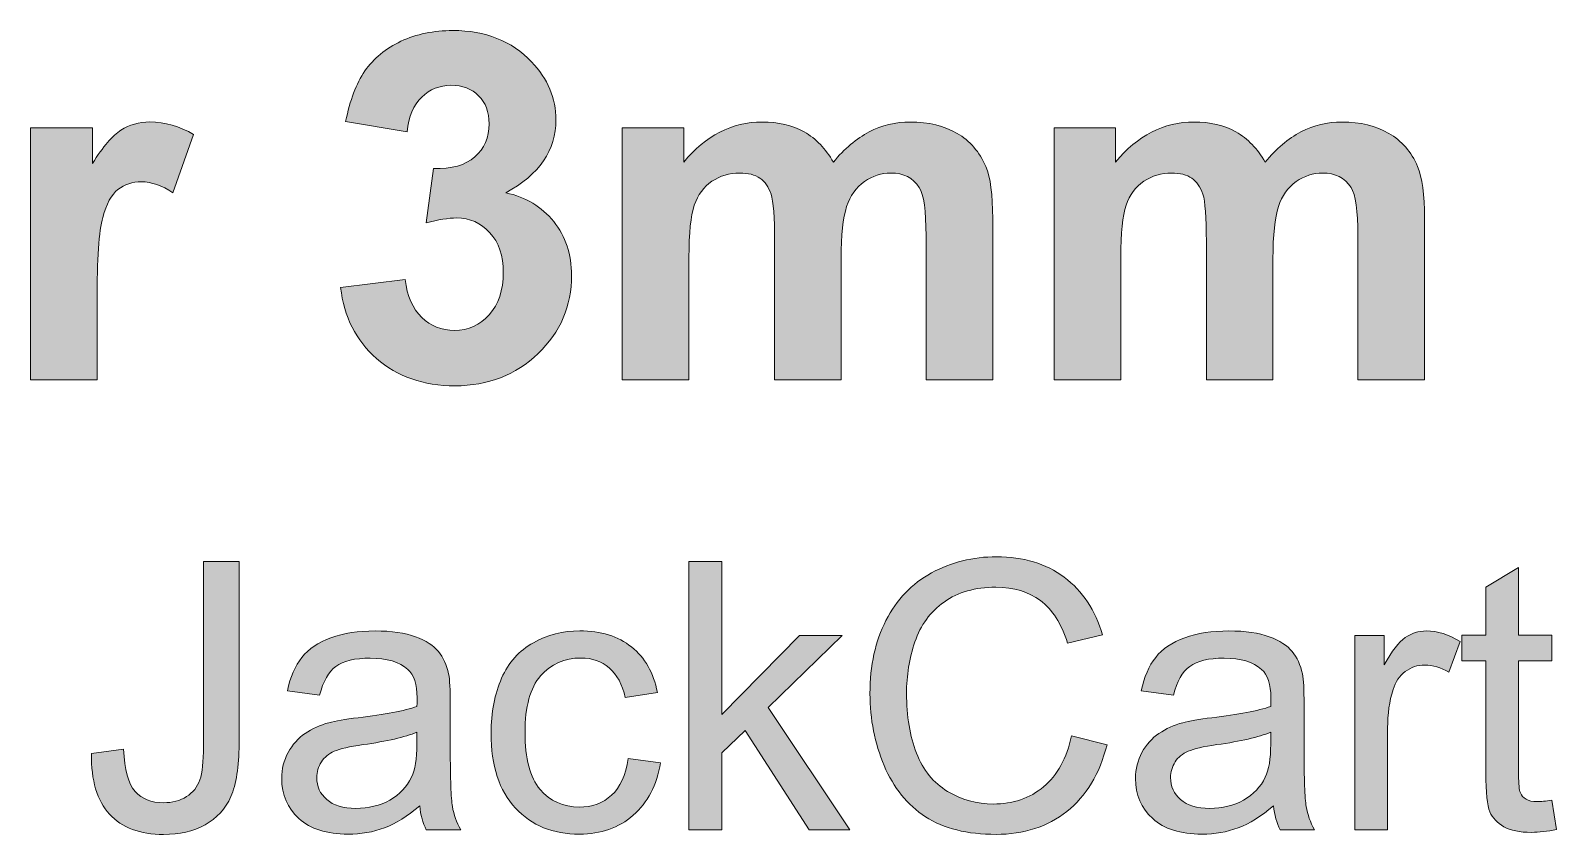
# Model space of a CAD drawing. Header units: inches. Extents: x 1117 to 1992, y -2324 to -585.
# Drawn here: x 1360.59 to 1389.09, y -1057.22 to -1042.21 of the extents above; entities that cross this region are included whole.
import ezdxf

# ---------------------------------------------------------------- set-up
doc = ezdxf.new("R2010")
doc.units = ezdxf.units.IN
doc.header["$MEASUREMENT"] = 0
doc.layers.add('Layer 1', color=7, linetype='Continuous')

# ---------------------------------------------------------------- blocks, each defined once
blk = doc.blocks.new('block 190')
at = {"layer": 'Layer 1', "true_color": 0x010101}
h = blk.add_hatch(color=18, dxfattribs=at)
h.dxf.hatch_style = 2
edge = h.paths.add_edge_path()
edge.add_spline(control_points=[(1366.379, -1047.009), (1366.379, -1047.009), (1367.583, -1046.862), (1367.583, -1046.862), (1367.622, -1047.17), (1367.725, -1047.404), (1367.893, -1047.567), (1368.062, -1047.729), (1368.265, -1047.81), (1368.505, -1047.81), (1368.762, -1047.81), (1368.978, -1047.713), (1369.154, -1047.518), (1369.329, -1047.323), (1369.417, -1047.06), (1369.417, -1046.73), (1369.417, -1046.416), (1369.333, -1046.168), (1369.165, -1045.986), (1368.996, -1045.802), (1368.79, -1045.712), (1368.549, -1045.712), (1368.39, -1045.712), (1368.199, -1045.743), (1367.977, -1045.805), (1367.977, -1045.805), (1368.115, -1044.79), (1368.115, -1044.79), (1368.452, -1044.799), (1368.709, -1044.726), (1368.886, -1044.571), (1369.063, -1044.417), (1369.152, -1044.211), (1369.152, -1043.953), (1369.152, -1043.735), (1369.086, -1043.561), (1368.957, -1043.431), (1368.827, -1043.301), (1368.654, -1043.236), (1368.438, -1043.236), (1368.226, -1043.236), (1368.044, -1043.31), (1367.893, -1043.457), (1367.743, -1043.606), (1367.651, -1043.82), (1367.619, -1044.104), (1367.619, -1044.104), (1366.472, -1043.909), (1366.472, -1043.909), (1366.552, -1043.517), (1366.672, -1043.203), (1366.832, -1042.968), (1366.994, -1042.733), (1367.218, -1042.549), (1367.506, -1042.414), (1367.793, -1042.28), (1368.116, -1042.213), (1368.474, -1042.213), (1369.084, -1042.213), (1369.575, -1042.408), (1369.944, -1042.797), (1370.247, -1043.116), (1370.4, -1043.477), (1370.4, -1043.878), (1370.4, -1044.448), (1370.089, -1044.903), (1369.466, -1045.242), (1369.838, -1045.322), (1370.135, -1045.5), (1370.358, -1045.778), (1370.581, -1046.055), (1370.693, -1046.391), (1370.693, -1046.784), (1370.693, -1047.354), (1370.484, -1047.84), (1370.068, -1048.242), (1369.651, -1048.643), (1369.134, -1048.844), (1368.513, -1048.844), (1367.925, -1048.844), (1367.438, -1048.675), (1367.051, -1048.336), (1366.665, -1047.998), (1366.441, -1047.555), (1366.379, -1047.009)], knot_values=[0, 0, 0, 0, 1, 1, 1, 2, 2, 2, 3, 3, 3, 4, 4, 4, 5, 5, 5, 6, 6, 6, 7, 7, 7, 8, 8, 8, 9, 9, 9, 10, 10, 10, 11, 11, 11, 12, 12, 12, 13, 13, 13, 14, 14, 14, 15, 15, 15, 16, 16, 16, 17, 17, 17, 18, 18, 18, 19, 19, 19, 20, 20, 20, 21, 21, 21, 22, 22, 22, 23, 23, 23, 24, 24, 24, 25, 25, 25, 26, 26, 26, 27, 27, 27, 28, 28, 28, 28], degree=3, periodic=1)
h = blk.add_hatch(color=18, dxfattribs=at)
h.dxf.hatch_style = 2
edge = h.paths.add_edge_path()
edge.add_spline(control_points=[(1361.831, -1048.731), (1361.831, -1048.731), (1360.586, -1048.731), (1360.586, -1048.731), (1360.586, -1048.731), (1360.586, -1044.027), (1360.586, -1044.027), (1360.586, -1044.027), (1361.742, -1044.027), (1361.742, -1044.027), (1361.742, -1044.027), (1361.742, -1044.696), (1361.742, -1044.696), (1361.94, -1044.38), (1362.117, -1044.172), (1362.276, -1044.071), (1362.434, -1043.971), (1362.613, -1043.92), (1362.814, -1043.92), (1363.097, -1043.92), (1363.37, -1043.999), (1363.633, -1044.155), (1363.633, -1044.155), (1363.247, -1045.241), (1363.247, -1045.241), (1363.038, -1045.105), (1362.843, -1045.037), (1362.662, -1045.037), (1362.489, -1045.037), (1362.341, -1045.085), (1362.22, -1045.18), (1362.099, -1045.276), (1362.004, -1045.45), (1361.934, -1045.701), (1361.865, -1045.952), (1361.83, -1046.477), (1361.83, -1047.278), (1361.83, -1047.278), (1361.831, -1048.731), (1361.831, -1048.731), (1361.831, -1048.731), (1361.831, -1048.731), (1361.831, -1048.731)], knot_values=[0, 0, 0, 0, 1, 1, 1, 2, 2, 2, 3, 3, 3, 4, 4, 4, 5, 5, 5, 6, 6, 6, 7, 7, 7, 8, 8, 8, 9, 9, 9, 10, 10, 10, 11, 11, 11, 12, 12, 12, 13, 13, 13, 14, 14, 14, 14], degree=3, periodic=1)
h = blk.add_hatch(color=18, dxfattribs=at)
h.dxf.hatch_style = 2
edge = h.paths.add_edge_path()
edge.add_spline(control_points=[(1371.64, -1044.028), (1371.64, -1044.028), (1372.788, -1044.028), (1372.788, -1044.028), (1372.788, -1044.028), (1372.788, -1044.67), (1372.788, -1044.67), (1373.198, -1044.171), (1373.687, -1043.921), (1374.254, -1043.921), (1374.555, -1043.921), (1374.816, -1043.983), (1375.038, -1044.107), (1375.259, -1044.231), (1375.441, -1044.419), (1375.582, -1044.67), (1375.789, -1044.419), (1376.012, -1044.232), (1376.251, -1044.107), (1376.49, -1043.983), (1376.745, -1043.921), (1377.017, -1043.921), (1377.363, -1043.921), (1377.655, -1043.992), (1377.894, -1044.132), (1378.134, -1044.272), (1378.312, -1044.478), (1378.43, -1044.75), (1378.516, -1044.951), (1378.559, -1045.275), (1378.559, -1045.724), (1378.559, -1045.724), (1378.559, -1048.732), (1378.559, -1048.732), (1378.559, -1048.732), (1377.314, -1048.732), (1377.314, -1048.732), (1377.314, -1048.732), (1377.314, -1046.043), (1377.314, -1046.043), (1377.314, -1045.577), (1377.271, -1045.275), (1377.186, -1045.14), (1377.071, -1044.963), (1376.893, -1044.874), (1376.654, -1044.874), (1376.48, -1044.874), (1376.316, -1044.926), (1376.162, -1045.033), (1376.008, -1045.14), (1375.898, -1045.295), (1375.83, -1045.5), (1375.763, -1045.706), (1375.729, -1046.03), (1375.729, -1046.473), (1375.729, -1046.473), (1375.729, -1048.731), (1375.729, -1048.731), (1375.729, -1048.731), (1374.484, -1048.731), (1374.484, -1048.731), (1374.484, -1048.731), (1374.484, -1046.153), (1374.484, -1046.153), (1374.484, -1045.696), (1374.462, -1045.4), (1374.418, -1045.267), (1374.373, -1045.134), (1374.305, -1045.036), (1374.212, -1044.97), (1374.118, -1044.905), (1373.992, -1044.873), (1373.833, -1044.873), (1373.641, -1044.873), (1373.468, -1044.924), (1373.315, -1045.027), (1373.161, -1045.13), (1373.051, -1045.281), (1372.985, -1045.475), (1372.918, -1045.67), (1372.885, -1045.994), (1372.885, -1046.445), (1372.885, -1046.445), (1372.885, -1048.731), (1372.885, -1048.731), (1372.885, -1048.731), (1371.64, -1048.731), (1371.64, -1048.731), (1371.64, -1048.731), (1371.64, -1044.028), (1371.64, -1044.028), (1371.64, -1044.028), (1371.64, -1044.028), (1371.64, -1044.028)], knot_values=[0, 0, 0, 0, 1, 1, 1, 2, 2, 2, 3, 3, 3, 4, 4, 4, 5, 5, 5, 6, 6, 6, 7, 7, 7, 8, 8, 8, 9, 9, 9, 10, 10, 10, 11, 11, 11, 12, 12, 12, 13, 13, 13, 14, 14, 14, 15, 15, 15, 16, 16, 16, 17, 17, 17, 18, 18, 18, 19, 19, 19, 20, 20, 20, 21, 21, 21, 22, 22, 22, 23, 23, 23, 24, 24, 24, 25, 25, 25, 26, 26, 26, 27, 27, 27, 28, 28, 28, 29, 29, 29, 30, 30, 30, 31, 31, 31, 31], degree=3, periodic=1)
h = blk.add_hatch(color=18, dxfattribs=at)
h.dxf.hatch_style = 2
edge = h.paths.add_edge_path()
edge.add_spline(control_points=[(1379.706, -1044.028), (1379.706, -1044.028), (1380.853, -1044.028), (1380.853, -1044.028), (1380.853, -1044.028), (1380.853, -1044.67), (1380.853, -1044.67), (1381.263, -1044.171), (1381.752, -1043.921), (1382.319, -1043.921), (1382.62, -1043.921), (1382.882, -1043.983), (1383.103, -1044.107), (1383.325, -1044.232), (1383.506, -1044.419), (1383.648, -1044.67), (1383.855, -1044.419), (1384.077, -1044.232), (1384.317, -1044.107), (1384.556, -1043.983), (1384.811, -1043.921), (1385.083, -1043.921), (1385.428, -1043.921), (1385.721, -1043.992), (1385.96, -1044.132), (1386.199, -1044.272), (1386.378, -1044.478), (1386.496, -1044.75), (1386.581, -1044.951), (1386.624, -1045.275), (1386.624, -1045.724), (1386.624, -1045.724), (1386.624, -1048.732), (1386.624, -1048.732), (1386.624, -1048.732), (1385.38, -1048.732), (1385.38, -1048.732), (1385.38, -1048.732), (1385.38, -1046.043), (1385.38, -1046.043), (1385.38, -1045.577), (1385.337, -1045.275), (1385.252, -1045.14), (1385.136, -1044.963), (1384.959, -1044.874), (1384.72, -1044.874), (1384.546, -1044.874), (1384.382, -1044.926), (1384.228, -1045.033), (1384.074, -1045.14), (1383.963, -1045.295), (1383.896, -1045.5), (1383.828, -1045.706), (1383.794, -1046.03), (1383.794, -1046.473), (1383.794, -1046.473), (1383.794, -1048.731), (1383.794, -1048.731), (1383.794, -1048.731), (1382.55, -1048.731), (1382.55, -1048.731), (1382.55, -1048.731), (1382.55, -1046.153), (1382.55, -1046.153), (1382.55, -1045.696), (1382.528, -1045.4), (1382.484, -1045.267), (1382.44, -1045.134), (1382.371, -1045.036), (1382.278, -1044.97), (1382.184, -1044.905), (1382.059, -1044.873), (1381.899, -1044.873), (1381.707, -1044.873), (1381.535, -1044.924), (1381.381, -1045.027), (1381.227, -1045.131), (1381.117, -1045.281), (1381.051, -1045.475), (1380.984, -1045.67), (1380.951, -1045.994), (1380.951, -1046.445), (1380.951, -1046.445), (1380.951, -1048.731), (1380.951, -1048.731), (1380.951, -1048.731), (1379.707, -1048.731), (1379.707, -1048.731), (1379.707, -1048.731), (1379.706, -1044.028), (1379.706, -1044.028), (1379.706, -1044.028), (1379.706, -1044.028), (1379.706, -1044.028)], knot_values=[0, 0, 0, 0, 1, 1, 1, 2, 2, 2, 3, 3, 3, 4, 4, 4, 5, 5, 5, 6, 6, 6, 7, 7, 7, 8, 8, 8, 9, 9, 9, 10, 10, 10, 11, 11, 11, 12, 12, 12, 13, 13, 13, 14, 14, 14, 15, 15, 15, 16, 16, 16, 17, 17, 17, 18, 18, 18, 19, 19, 19, 20, 20, 20, 21, 21, 21, 22, 22, 22, 23, 23, 23, 24, 24, 24, 25, 25, 25, 26, 26, 26, 27, 27, 27, 28, 28, 28, 29, 29, 29, 30, 30, 30, 31, 31, 31, 31], degree=3, periodic=1)
h = blk.add_hatch(color=18, dxfattribs=at)
h.dxf.hatch_style = 2
edge = h.paths.add_edge_path()
edge.add_spline(control_points=[(1380.032, -1055.375), (1380.032, -1055.375), (1380.695, -1055.543), (1380.695, -1055.543), (1380.556, -1056.087), (1380.306, -1056.503), (1379.945, -1056.788), (1379.584, -1057.074), (1379.142, -1057.217), (1378.621, -1057.217), (1378.081, -1057.217), (1377.642, -1057.107), (1377.303, -1056.887), (1376.965, -1056.668), (1376.708, -1056.349), (1376.531, -1055.932), (1376.355, -1055.515), (1376.266, -1055.067), (1376.266, -1054.589), (1376.266, -1054.067), (1376.366, -1053.611), (1376.565, -1053.223), (1376.766, -1052.835), (1377.048, -1052.539), (1377.416, -1052.337), (1377.784, -1052.136), (1378.189, -1052.035), (1378.632, -1052.035), (1379.133, -1052.035), (1379.554, -1052.162), (1379.896, -1052.418), (1380.238, -1052.674), (1380.476, -1053.032), (1380.61, -1053.495), (1380.61, -1053.495), (1379.957, -1053.649), (1379.957, -1053.649), (1379.841, -1053.285), (1379.672, -1053.019), (1379.45, -1052.853), (1379.23, -1052.686), (1378.951, -1052.603), (1378.617, -1052.603), (1378.232, -1052.603), (1377.91, -1052.695), (1377.652, -1052.88), (1377.393, -1053.064), (1377.211, -1053.313), (1377.106, -1053.623), (1377.002, -1053.934), (1376.949, -1054.255), (1376.949, -1054.585), (1376.949, -1055.011), (1377.011, -1055.384), (1377.136, -1055.701), (1377.26, -1056.019), (1377.452, -1056.256), (1377.715, -1056.414), (1377.977, -1056.571), (1378.26, -1056.65), (1378.566, -1056.65), (1378.938, -1056.65), (1379.252, -1056.543), (1379.51, -1056.329), (1379.767, -1056.114), (1379.941, -1055.796), (1380.032, -1055.375)], knot_values=[0, 0, 0, 0, 1, 1, 1, 2, 2, 2, 3, 3, 3, 4, 4, 4, 5, 5, 5, 6, 6, 6, 7, 7, 7, 8, 8, 8, 9, 9, 9, 10, 10, 10, 11, 11, 11, 12, 12, 12, 13, 13, 13, 14, 14, 14, 15, 15, 15, 16, 16, 16, 17, 17, 17, 18, 18, 18, 19, 19, 19, 20, 20, 20, 21, 21, 21, 22, 22, 22, 22], degree=3, periodic=1)
h = blk.add_hatch(color=18, dxfattribs=at)
h.dxf.hatch_style = 2
edge = h.paths.add_edge_path()
edge.add_spline(control_points=[(1361.726, -1055.71), (1361.726, -1055.71), (1362.324, -1055.628), (1362.324, -1055.628), (1362.34, -1056.01), (1362.412, -1056.273), (1362.539, -1056.414), (1362.667, -1056.556), (1362.843, -1056.626), (1363.069, -1056.626), (1363.235, -1056.626), (1363.379, -1056.589), (1363.5, -1056.512), (1363.62, -1056.435), (1363.703, -1056.332), (1363.749, -1056.201), (1363.794, -1056.07), (1363.817, -1055.86), (1363.817, -1055.574), (1363.817, -1055.574), (1363.817, -1052.122), (1363.817, -1052.122), (1363.817, -1052.122), (1364.481, -1052.122), (1364.481, -1052.122), (1364.481, -1052.122), (1364.481, -1055.537), (1364.481, -1055.537), (1364.481, -1055.956), (1364.43, -1056.281), (1364.328, -1056.511), (1364.227, -1056.741), (1364.066, -1056.916), (1363.846, -1057.037), (1363.626, -1057.158), (1363.369, -1057.218), (1363.072, -1057.218), (1362.632, -1057.218), (1362.296, -1057.092), (1362.062, -1056.84), (1361.829, -1056.586), (1361.716, -1056.209), (1361.726, -1055.71)], knot_values=[0, 0, 0, 0, 1, 1, 1, 2, 2, 2, 3, 3, 3, 4, 4, 4, 5, 5, 5, 6, 6, 6, 7, 7, 7, 8, 8, 8, 9, 9, 9, 10, 10, 10, 11, 11, 11, 12, 12, 12, 13, 13, 13, 14, 14, 14, 14], degree=3, periodic=1)
h = blk.add_hatch(color=18, dxfattribs=at)
h.dxf.hatch_style = 2
h.paths.add_polyline_path([(1372.883, -1057.132), (1372.883, -1052.121), (1373.497, -1052.121), (1373.497, -1054.978), (1374.953, -1053.502), (1375.75, -1053.502), (1374.362, -1054.848), (1375.889, -1057.132), (1375.131, -1057.132), (1373.932, -1055.276), (1373.498, -1055.693), (1373.498, -1057.132)])
h = blk.add_hatch(color=18, dxfattribs=at)
h.dxf.hatch_style = 2
edge = h.paths.add_edge_path()
edge.add_spline(control_points=[(1389.001, -1056.581), (1389.001, -1056.581), (1389.09, -1057.124), (1389.09, -1057.124), (1388.917, -1057.161), (1388.762, -1057.179), (1388.625, -1057.179), (1388.402, -1057.179), (1388.229, -1057.144), (1388.105, -1057.073), (1387.982, -1057.003), (1387.896, -1056.909), (1387.846, -1056.795), (1387.796, -1056.68), (1387.771, -1056.437), (1387.771, -1056.068), (1387.771, -1056.068), (1387.771, -1053.979), (1387.771, -1053.979), (1387.771, -1053.979), (1387.32, -1053.979), (1387.32, -1053.979), (1387.32, -1053.979), (1387.32, -1053.501), (1387.32, -1053.501), (1387.32, -1053.501), (1387.771, -1053.501), (1387.771, -1053.501), (1387.771, -1053.501), (1387.771, -1052.602), (1387.771, -1052.602), (1387.771, -1052.602), (1388.382, -1052.233), (1388.382, -1052.233), (1388.382, -1052.233), (1388.382, -1053.501), (1388.382, -1053.501), (1388.382, -1053.501), (1389.001, -1053.501), (1389.001, -1053.501), (1389.001, -1053.501), (1389.001, -1053.979), (1389.001, -1053.979), (1389.001, -1053.979), (1388.382, -1053.979), (1388.382, -1053.979), (1388.382, -1053.979), (1388.382, -1056.102), (1388.382, -1056.102), (1388.382, -1056.278), (1388.393, -1056.39), (1388.415, -1056.441), (1388.437, -1056.491), (1388.472, -1056.531), (1388.521, -1056.56), (1388.57, -1056.59), (1388.64, -1056.605), (1388.731, -1056.605), (1388.8, -1056.605), (1388.89, -1056.597), (1389.001, -1056.581)], knot_values=[0, 0, 0, 0, 1, 1, 1, 2, 2, 2, 3, 3, 3, 4, 4, 4, 5, 5, 5, 6, 6, 6, 7, 7, 7, 8, 8, 8, 9, 9, 9, 10, 10, 10, 11, 11, 11, 12, 12, 12, 13, 13, 13, 14, 14, 14, 15, 15, 15, 16, 16, 16, 17, 17, 17, 18, 18, 18, 19, 19, 19, 20, 20, 20, 20], degree=3, periodic=1)
h = blk.add_hatch(color=18, dxfattribs=at)
h.dxf.hatch_style = 2
edge = h.paths.add_edge_path()
edge.add_spline(control_points=[(1367.855, -1056.684), (1367.627, -1056.878), (1367.407, -1057.015), (1367.197, -1057.094), (1366.986, -1057.174), (1366.76, -1057.213), (1366.518, -1057.213), (1366.119, -1057.213), (1365.813, -1057.116), (1365.599, -1056.921), (1365.385, -1056.727), (1365.278, -1056.477), (1365.278, -1056.174), (1365.278, -1055.997), (1365.318, -1055.835), (1365.399, -1055.688), (1365.48, -1055.54), (1365.586, -1055.422), (1365.717, -1055.333), (1365.848, -1055.244), (1365.995, -1055.178), (1366.16, -1055.132), (1366.28, -1055.1), (1366.462, -1055.069), (1366.706, -1055.039), (1367.203, -1054.981), (1367.569, -1054.91), (1367.804, -1054.828), (1367.806, -1054.744), (1367.807, -1054.689), (1367.807, -1054.667), (1367.807, -1054.416), (1367.749, -1054.24), (1367.633, -1054.137), (1367.476, -1053.998), (1367.242, -1053.928), (1366.933, -1053.928), (1366.643, -1053.928), (1366.429, -1053.979), (1366.292, -1054.081), (1366.154, -1054.182), (1366.052, -1054.362), (1365.986, -1054.619), (1365.986, -1054.619), (1365.384, -1054.537), (1365.384, -1054.537), (1365.439, -1054.28), (1365.529, -1054.072), (1365.655, -1053.913), (1365.78, -1053.754), (1365.961, -1053.633), (1366.198, -1053.547), (1366.435, -1053.462), (1366.71, -1053.419), (1367.022, -1053.419), (1367.332, -1053.419), (1367.584, -1053.456), (1367.778, -1053.529), (1367.972, -1053.603), (1368.114, -1053.694), (1368.205, -1053.804), (1368.296, -1053.915), (1368.36, -1054.054), (1368.396, -1054.223), (1368.417, -1054.328), (1368.427, -1054.517), (1368.427, -1054.789), (1368.427, -1054.789), (1368.427, -1055.61), (1368.427, -1055.61), (1368.427, -1056.182), (1368.44, -1056.544), (1368.466, -1056.695), (1368.492, -1056.847), (1368.545, -1056.992), (1368.622, -1057.13), (1368.622, -1057.13), (1367.979, -1057.13), (1367.979, -1057.13), (1367.914, -1057.004), (1367.872, -1056.855), (1367.855, -1056.684)], knot_values=[0, 0, 0, 0, 1, 1, 1, 2, 2, 2, 3, 3, 3, 4, 4, 4, 5, 5, 5, 6, 6, 6, 7, 7, 7, 8, 8, 8, 9, 9, 9, 10, 10, 10, 11, 11, 11, 12, 12, 12, 13, 13, 13, 14, 14, 14, 15, 15, 15, 16, 16, 16, 17, 17, 17, 18, 18, 18, 19, 19, 19, 20, 20, 20, 21, 21, 21, 22, 22, 22, 23, 23, 23, 24, 24, 24, 25, 25, 25, 26, 26, 26, 27, 27, 27, 27], degree=3, periodic=1)
edge = h.paths.add_edge_path()
edge.add_spline(control_points=[(1367.803, -1055.31), (1367.579, -1055.402), (1367.244, -1055.479), (1366.798, -1055.542), (1366.544, -1055.579), (1366.365, -1055.62), (1366.261, -1055.665), (1366.157, -1055.711), (1366.076, -1055.777), (1366.019, -1055.865), (1365.961, -1055.953), (1365.933, -1056.05), (1365.933, -1056.158), (1365.933, -1056.322), (1365.995, -1056.459), (1366.119, -1056.567), (1366.244, -1056.678), (1366.424, -1056.732), (1366.665, -1056.732), (1366.902, -1056.732), (1367.112, -1056.68), (1367.297, -1056.576), (1367.481, -1056.473), (1367.616, -1056.331), (1367.703, -1056.151), (1367.77, -1056.012), (1367.802, -1055.806), (1367.802, -1055.536), (1367.802, -1055.536), (1367.803, -1055.31), (1367.803, -1055.31), (1367.803, -1055.31), (1367.803, -1055.31), (1367.803, -1055.31)], knot_values=[0, 0, 0, 0, 1, 1, 1, 2, 2, 2, 3, 3, 3, 4, 4, 4, 5, 5, 5, 6, 6, 6, 7, 7, 7, 8, 8, 8, 9, 9, 9, 10, 10, 10, 11, 11, 11, 11], degree=3, periodic=1)
h = blk.add_hatch(color=18, dxfattribs=at)
h.dxf.hatch_style = 2
edge = h.paths.add_edge_path()
edge.add_spline(control_points=[(1371.747, -1055.802), (1371.747, -1055.802), (1372.353, -1055.881), (1372.353, -1055.881), (1372.286, -1056.298), (1372.117, -1056.624), (1371.845, -1056.86), (1371.573, -1057.095), (1371.239, -1057.213), (1370.842, -1057.213), (1370.345, -1057.213), (1369.946, -1057.051), (1369.644, -1056.727), (1369.342, -1056.401), (1369.19, -1055.937), (1369.19, -1055.33), (1369.19, -1054.938), (1369.256, -1054.595), (1369.386, -1054.301), (1369.516, -1054.007), (1369.713, -1053.786), (1369.979, -1053.64), (1370.244, -1053.493), (1370.533, -1053.419), (1370.845, -1053.419), (1371.24, -1053.419), (1371.562, -1053.519), (1371.813, -1053.719), (1372.063, -1053.918), (1372.224, -1054.201), (1372.295, -1054.568), (1372.295, -1054.568), (1371.696, -1054.661), (1371.696, -1054.661), (1371.64, -1054.417), (1371.539, -1054.233), (1371.394, -1054.11), (1371.25, -1053.987), (1371.075, -1053.925), (1370.87, -1053.925), (1370.56, -1053.925), (1370.308, -1054.037), (1370.114, -1054.258), (1369.92, -1054.481), (1369.823, -1054.833), (1369.823, -1055.313), (1369.823, -1055.8), (1369.918, -1056.155), (1370.104, -1056.376), (1370.291, -1056.597), (1370.535, -1056.707), (1370.836, -1056.707), (1371.077, -1056.707), (1371.279, -1056.634), (1371.44, -1056.485), (1371.601, -1056.338), (1371.704, -1056.11), (1371.747, -1055.802)], knot_values=[0, 0, 0, 0, 1, 1, 1, 2, 2, 2, 3, 3, 3, 4, 4, 4, 5, 5, 5, 6, 6, 6, 7, 7, 7, 8, 8, 8, 9, 9, 9, 10, 10, 10, 11, 11, 11, 12, 12, 12, 13, 13, 13, 14, 14, 14, 15, 15, 15, 16, 16, 16, 17, 17, 17, 18, 18, 18, 19, 19, 19, 19], degree=3, periodic=1)
h = blk.add_hatch(color=18, dxfattribs=at)
h.dxf.hatch_style = 2
edge = h.paths.add_edge_path()
edge.add_spline(control_points=[(1383.802, -1056.684), (1383.574, -1056.878), (1383.355, -1057.015), (1383.145, -1057.094), (1382.934, -1057.174), (1382.708, -1057.213), (1382.466, -1057.213), (1382.067, -1057.213), (1381.761, -1057.116), (1381.547, -1056.921), (1381.333, -1056.727), (1381.226, -1056.477), (1381.226, -1056.174), (1381.226, -1055.997), (1381.266, -1055.835), (1381.347, -1055.688), (1381.428, -1055.54), (1381.534, -1055.422), (1381.665, -1055.333), (1381.796, -1055.244), (1381.944, -1055.178), (1382.108, -1055.132), (1382.228, -1055.1), (1382.411, -1055.069), (1382.655, -1055.039), (1383.151, -1054.981), (1383.517, -1054.91), (1383.752, -1054.828), (1383.754, -1054.744), (1383.755, -1054.689), (1383.755, -1054.667), (1383.755, -1054.416), (1383.697, -1054.24), (1383.581, -1054.137), (1383.424, -1053.998), (1383.191, -1053.928), (1382.881, -1053.928), (1382.592, -1053.928), (1382.377, -1053.979), (1382.24, -1054.081), (1382.102, -1054.182), (1382, -1054.362), (1381.934, -1054.619), (1381.934, -1054.619), (1381.333, -1054.537), (1381.333, -1054.537), (1381.387, -1054.28), (1381.477, -1054.072), (1381.603, -1053.913), (1381.728, -1053.755), (1381.909, -1053.633), (1382.146, -1053.547), (1382.383, -1053.462), (1382.658, -1053.419), (1382.971, -1053.419), (1383.28, -1053.419), (1383.532, -1053.456), (1383.726, -1053.529), (1383.919, -1053.603), (1384.062, -1053.694), (1384.153, -1053.804), (1384.244, -1053.915), (1384.308, -1054.054), (1384.344, -1054.223), (1384.365, -1054.328), (1384.375, -1054.517), (1384.375, -1054.789), (1384.375, -1054.789), (1384.375, -1055.61), (1384.375, -1055.61), (1384.375, -1056.182), (1384.388, -1056.544), (1384.414, -1056.695), (1384.441, -1056.847), (1384.493, -1056.992), (1384.569, -1057.13), (1384.569, -1057.13), (1383.928, -1057.13), (1383.928, -1057.13), (1383.861, -1057.004), (1383.82, -1056.855), (1383.802, -1056.684)], knot_values=[0, 0, 0, 0, 1, 1, 1, 2, 2, 2, 3, 3, 3, 4, 4, 4, 5, 5, 5, 6, 6, 6, 7, 7, 7, 8, 8, 8, 9, 9, 9, 10, 10, 10, 11, 11, 11, 12, 12, 12, 13, 13, 13, 14, 14, 14, 15, 15, 15, 16, 16, 16, 17, 17, 17, 18, 18, 18, 19, 19, 19, 20, 20, 20, 21, 21, 21, 22, 22, 22, 23, 23, 23, 24, 24, 24, 25, 25, 25, 26, 26, 26, 27, 27, 27, 27], degree=3, periodic=1)
edge = h.paths.add_edge_path()
edge.add_spline(control_points=[(1383.751, -1055.31), (1383.528, -1055.402), (1383.193, -1055.479), (1382.746, -1055.542), (1382.492, -1055.579), (1382.314, -1055.62), (1382.209, -1055.665), (1382.104, -1055.711), (1382.023, -1055.777), (1381.966, -1055.865), (1381.91, -1055.953), (1381.881, -1056.05), (1381.881, -1056.158), (1381.881, -1056.322), (1381.943, -1056.459), (1382.067, -1056.567), (1382.192, -1056.678), (1382.373, -1056.732), (1382.612, -1056.732), (1382.85, -1056.732), (1383.061, -1056.68), (1383.245, -1056.576), (1383.429, -1056.473), (1383.564, -1056.331), (1383.651, -1056.151), (1383.718, -1056.012), (1383.751, -1055.806), (1383.751, -1055.536), (1383.751, -1055.536), (1383.751, -1055.31), (1383.751, -1055.31), (1383.751, -1055.31), (1383.751, -1055.31), (1383.751, -1055.31)], knot_values=[0, 0, 0, 0, 1, 1, 1, 2, 2, 2, 3, 3, 3, 4, 4, 4, 5, 5, 5, 6, 6, 6, 7, 7, 7, 8, 8, 8, 9, 9, 9, 10, 10, 10, 11, 11, 11, 11], degree=3, periodic=1)
h = blk.add_hatch(color=18, dxfattribs=at)
h.dxf.hatch_style = 2
edge = h.paths.add_edge_path()
edge.add_spline(control_points=[(1385.32, -1057.132), (1385.32, -1057.132), (1385.32, -1053.502), (1385.32, -1053.502), (1385.32, -1053.502), (1385.873, -1053.502), (1385.873, -1053.502), (1385.873, -1053.502), (1385.873, -1054.052), (1385.873, -1054.052), (1386.014, -1053.795), (1386.145, -1053.625), (1386.264, -1053.544), (1386.384, -1053.462), (1386.516, -1053.42), (1386.659, -1053.42), (1386.866, -1053.42), (1387.077, -1053.486), (1387.291, -1053.619), (1387.291, -1053.619), (1387.079, -1054.189), (1387.079, -1054.189), (1386.928, -1054.1), (1386.778, -1054.056), (1386.629, -1054.056), (1386.493, -1054.056), (1386.372, -1054.096), (1386.266, -1054.178), (1386.159, -1054.258), (1386.082, -1054.37), (1386.037, -1054.514), (1385.969, -1054.733), (1385.935, -1054.972), (1385.935, -1055.231), (1385.935, -1055.231), (1385.935, -1057.132), (1385.935, -1057.132), (1385.935, -1057.132), (1385.32, -1057.132), (1385.32, -1057.132), (1385.32, -1057.132), (1385.32, -1057.132), (1385.32, -1057.132)], knot_values=[0, 0, 0, 0, 1, 1, 1, 2, 2, 2, 3, 3, 3, 4, 4, 4, 5, 5, 5, 6, 6, 6, 7, 7, 7, 8, 8, 8, 9, 9, 9, 10, 10, 10, 11, 11, 11, 12, 12, 12, 13, 13, 13, 14, 14, 14, 14], degree=3, periodic=1)
at = {"layer": 'Layer 1', "lineweight": 0}
blk.add_lwpolyline([(1372.883, -1057.132), (1372.883, -1052.121), (1373.497, -1052.121), (1373.497, -1054.978), (1374.953, -1053.502), (1375.75, -1053.502), (1374.362, -1054.848), (1375.889, -1057.132), (1375.131, -1057.132), (1373.932, -1055.276), (1373.498, -1055.693), (1373.498, -1057.132), (1372.883, -1057.132)], dxfattribs=at)
for points, knots in [([(1366.379, -1047.009), (1366.379, -1047.009), (1367.583, -1046.862), (1367.583, -1046.862), (1367.622, -1047.17), (1367.725, -1047.404), (1367.893, -1047.567), (1368.062, -1047.729), (1368.265, -1047.81), (1368.505, -1047.81), (1368.762, -1047.81), (1368.978, -1047.713), (1369.154, -1047.518), (1369.329, -1047.323), (1369.417, -1047.06), (1369.417, -1046.73), (1369.417, -1046.416), (1369.333, -1046.168), (1369.165, -1045.986), (1368.996, -1045.802), (1368.79, -1045.712), (1368.549, -1045.712), (1368.39, -1045.712), (1368.199, -1045.743), (1367.977, -1045.805), (1367.977, -1045.805), (1368.115, -1044.79), (1368.115, -1044.79), (1368.452, -1044.799), (1368.709, -1044.726), (1368.886, -1044.571), (1369.063, -1044.417), (1369.152, -1044.211), (1369.152, -1043.953), (1369.152, -1043.735), (1369.086, -1043.561), (1368.957, -1043.431), (1368.827, -1043.301), (1368.654, -1043.236), (1368.438, -1043.236), (1368.226, -1043.236), (1368.044, -1043.31), (1367.893, -1043.457), (1367.743, -1043.606), (1367.651, -1043.82), (1367.619, -1044.104), (1367.619, -1044.104), (1366.472, -1043.909), (1366.472, -1043.909), (1366.552, -1043.517), (1366.672, -1043.203), (1366.832, -1042.968), (1366.994, -1042.733), (1367.218, -1042.549), (1367.506, -1042.414), (1367.793, -1042.28), (1368.116, -1042.213), (1368.474, -1042.213), (1369.084, -1042.213), (1369.575, -1042.408), (1369.944, -1042.797), (1370.247, -1043.116), (1370.4, -1043.477), (1370.4, -1043.878), (1370.4, -1044.448), (1370.089, -1044.903), (1369.466, -1045.242), (1369.838, -1045.322), (1370.135, -1045.5), (1370.358, -1045.778), (1370.581, -1046.055), (1370.693, -1046.391), (1370.693, -1046.784), (1370.693, -1047.354), (1370.484, -1047.84), (1370.068, -1048.242), (1369.651, -1048.643), (1369.134, -1048.844), (1368.513, -1048.844), (1367.925, -1048.844), (1367.438, -1048.675), (1367.051, -1048.336), (1366.665, -1047.998), (1366.441, -1047.555), (1366.379, -1047.009)], [0, 0, 0, 0, 1, 1, 1, 2, 2, 2, 3, 3, 3, 4, 4, 4, 5, 5, 5, 6, 6, 6, 7, 7, 7, 8, 8, 8, 9, 9, 9, 10, 10, 10, 11, 11, 11, 12, 12, 12, 13, 13, 13, 14, 14, 14, 15, 15, 15, 16, 16, 16, 17, 17, 17, 18, 18, 18, 19, 19, 19, 20, 20, 20, 21, 21, 21, 22, 22, 22, 23, 23, 23, 24, 24, 24, 25, 25, 25, 26, 26, 26, 27, 27, 27, 28, 28, 28, 28]), ([(1361.831, -1048.731), (1361.831, -1048.731), (1360.586, -1048.731), (1360.586, -1048.731), (1360.586, -1048.731), (1360.586, -1044.027), (1360.586, -1044.027), (1360.586, -1044.027), (1361.742, -1044.027), (1361.742, -1044.027), (1361.742, -1044.027), (1361.742, -1044.696), (1361.742, -1044.696), (1361.94, -1044.38), (1362.117, -1044.172), (1362.276, -1044.071), (1362.434, -1043.971), (1362.613, -1043.92), (1362.814, -1043.92), (1363.097, -1043.92), (1363.37, -1043.999), (1363.633, -1044.155), (1363.633, -1044.155), (1363.247, -1045.241), (1363.247, -1045.241), (1363.038, -1045.105), (1362.843, -1045.037), (1362.662, -1045.037), (1362.489, -1045.037), (1362.341, -1045.085), (1362.22, -1045.18), (1362.099, -1045.276), (1362.004, -1045.45), (1361.934, -1045.701), (1361.865, -1045.952), (1361.83, -1046.477), (1361.83, -1047.278), (1361.83, -1047.278), (1361.831, -1048.731), (1361.831, -1048.731), (1361.831, -1048.731), (1361.831, -1048.731), (1361.831, -1048.731)], [0, 0, 0, 0, 1, 1, 1, 2, 2, 2, 3, 3, 3, 4, 4, 4, 5, 5, 5, 6, 6, 6, 7, 7, 7, 8, 8, 8, 9, 9, 9, 10, 10, 10, 11, 11, 11, 12, 12, 12, 13, 13, 13, 14, 14, 14, 14]), ([(1371.64, -1044.028), (1371.64, -1044.028), (1372.788, -1044.028), (1372.788, -1044.028), (1372.788, -1044.028), (1372.788, -1044.67), (1372.788, -1044.67), (1373.198, -1044.171), (1373.687, -1043.921), (1374.254, -1043.921), (1374.555, -1043.921), (1374.816, -1043.983), (1375.038, -1044.107), (1375.259, -1044.231), (1375.441, -1044.419), (1375.582, -1044.67), (1375.789, -1044.419), (1376.012, -1044.232), (1376.251, -1044.107), (1376.49, -1043.983), (1376.745, -1043.921), (1377.017, -1043.921), (1377.363, -1043.921), (1377.655, -1043.992), (1377.894, -1044.132), (1378.134, -1044.272), (1378.312, -1044.478), (1378.43, -1044.75), (1378.516, -1044.951), (1378.559, -1045.275), (1378.559, -1045.724), (1378.559, -1045.724), (1378.559, -1048.732), (1378.559, -1048.732), (1378.559, -1048.732), (1377.314, -1048.732), (1377.314, -1048.732), (1377.314, -1048.732), (1377.314, -1046.043), (1377.314, -1046.043), (1377.314, -1045.577), (1377.271, -1045.275), (1377.186, -1045.14), (1377.071, -1044.963), (1376.893, -1044.874), (1376.654, -1044.874), (1376.48, -1044.874), (1376.316, -1044.926), (1376.162, -1045.033), (1376.008, -1045.14), (1375.898, -1045.295), (1375.83, -1045.5), (1375.763, -1045.706), (1375.729, -1046.03), (1375.729, -1046.473), (1375.729, -1046.473), (1375.729, -1048.731), (1375.729, -1048.731), (1375.729, -1048.731), (1374.484, -1048.731), (1374.484, -1048.731), (1374.484, -1048.731), (1374.484, -1046.153), (1374.484, -1046.153), (1374.484, -1045.696), (1374.462, -1045.4), (1374.418, -1045.267), (1374.373, -1045.134), (1374.305, -1045.036), (1374.212, -1044.97), (1374.118, -1044.905), (1373.992, -1044.873), (1373.833, -1044.873), (1373.641, -1044.873), (1373.468, -1044.924), (1373.315, -1045.027), (1373.161, -1045.13), (1373.051, -1045.281), (1372.985, -1045.475), (1372.918, -1045.67), (1372.885, -1045.994), (1372.885, -1046.445), (1372.885, -1046.445), (1372.885, -1048.731), (1372.885, -1048.731), (1372.885, -1048.731), (1371.64, -1048.731), (1371.64, -1048.731), (1371.64, -1048.731), (1371.64, -1044.028), (1371.64, -1044.028), (1371.64, -1044.028), (1371.64, -1044.028), (1371.64, -1044.028)], [0, 0, 0, 0, 1, 1, 1, 2, 2, 2, 3, 3, 3, 4, 4, 4, 5, 5, 5, 6, 6, 6, 7, 7, 7, 8, 8, 8, 9, 9, 9, 10, 10, 10, 11, 11, 11, 12, 12, 12, 13, 13, 13, 14, 14, 14, 15, 15, 15, 16, 16, 16, 17, 17, 17, 18, 18, 18, 19, 19, 19, 20, 20, 20, 21, 21, 21, 22, 22, 22, 23, 23, 23, 24, 24, 24, 25, 25, 25, 26, 26, 26, 27, 27, 27, 28, 28, 28, 29, 29, 29, 30, 30, 30, 31, 31, 31, 31]), ([(1379.706, -1044.028), (1379.706, -1044.028), (1380.853, -1044.028), (1380.853, -1044.028), (1380.853, -1044.028), (1380.853, -1044.67), (1380.853, -1044.67), (1381.263, -1044.171), (1381.752, -1043.921), (1382.319, -1043.921), (1382.62, -1043.921), (1382.882, -1043.983), (1383.103, -1044.107), (1383.325, -1044.232), (1383.506, -1044.419), (1383.648, -1044.67), (1383.855, -1044.419), (1384.077, -1044.232), (1384.317, -1044.107), (1384.556, -1043.983), (1384.811, -1043.921), (1385.083, -1043.921), (1385.428, -1043.921), (1385.721, -1043.992), (1385.96, -1044.132), (1386.199, -1044.272), (1386.378, -1044.478), (1386.496, -1044.75), (1386.581, -1044.951), (1386.624, -1045.275), (1386.624, -1045.724), (1386.624, -1045.724), (1386.624, -1048.732), (1386.624, -1048.732), (1386.624, -1048.732), (1385.38, -1048.732), (1385.38, -1048.732), (1385.38, -1048.732), (1385.38, -1046.043), (1385.38, -1046.043), (1385.38, -1045.577), (1385.337, -1045.275), (1385.252, -1045.14), (1385.136, -1044.963), (1384.959, -1044.874), (1384.72, -1044.874), (1384.546, -1044.874), (1384.382, -1044.926), (1384.228, -1045.033), (1384.074, -1045.14), (1383.963, -1045.295), (1383.896, -1045.5), (1383.828, -1045.706), (1383.794, -1046.03), (1383.794, -1046.473), (1383.794, -1046.473), (1383.794, -1048.731), (1383.794, -1048.731), (1383.794, -1048.731), (1382.55, -1048.731), (1382.55, -1048.731), (1382.55, -1048.731), (1382.55, -1046.153), (1382.55, -1046.153), (1382.55, -1045.696), (1382.528, -1045.4), (1382.484, -1045.267), (1382.44, -1045.134), (1382.371, -1045.036), (1382.278, -1044.97), (1382.184, -1044.905), (1382.059, -1044.873), (1381.899, -1044.873), (1381.707, -1044.873), (1381.535, -1044.924), (1381.381, -1045.027), (1381.227, -1045.131), (1381.117, -1045.281), (1381.051, -1045.475), (1380.984, -1045.67), (1380.951, -1045.994), (1380.951, -1046.445), (1380.951, -1046.445), (1380.951, -1048.731), (1380.951, -1048.731), (1380.951, -1048.731), (1379.707, -1048.731), (1379.707, -1048.731), (1379.707, -1048.731), (1379.706, -1044.028), (1379.706, -1044.028), (1379.706, -1044.028), (1379.706, -1044.028), (1379.706, -1044.028)], [0, 0, 0, 0, 1, 1, 1, 2, 2, 2, 3, 3, 3, 4, 4, 4, 5, 5, 5, 6, 6, 6, 7, 7, 7, 8, 8, 8, 9, 9, 9, 10, 10, 10, 11, 11, 11, 12, 12, 12, 13, 13, 13, 14, 14, 14, 15, 15, 15, 16, 16, 16, 17, 17, 17, 18, 18, 18, 19, 19, 19, 20, 20, 20, 21, 21, 21, 22, 22, 22, 23, 23, 23, 24, 24, 24, 25, 25, 25, 26, 26, 26, 27, 27, 27, 28, 28, 28, 29, 29, 29, 30, 30, 30, 31, 31, 31, 31]), ([(1380.032, -1055.375), (1380.032, -1055.375), (1380.695, -1055.543), (1380.695, -1055.543), (1380.556, -1056.087), (1380.306, -1056.503), (1379.945, -1056.788), (1379.584, -1057.074), (1379.142, -1057.217), (1378.621, -1057.217), (1378.081, -1057.217), (1377.642, -1057.107), (1377.303, -1056.887), (1376.965, -1056.668), (1376.708, -1056.349), (1376.531, -1055.932), (1376.355, -1055.515), (1376.266, -1055.067), (1376.266, -1054.589), (1376.266, -1054.067), (1376.366, -1053.611), (1376.565, -1053.223), (1376.766, -1052.835), (1377.048, -1052.539), (1377.416, -1052.337), (1377.784, -1052.136), (1378.189, -1052.035), (1378.632, -1052.035), (1379.133, -1052.035), (1379.554, -1052.162), (1379.896, -1052.418), (1380.238, -1052.674), (1380.476, -1053.032), (1380.61, -1053.495), (1380.61, -1053.495), (1379.957, -1053.649), (1379.957, -1053.649), (1379.841, -1053.285), (1379.672, -1053.019), (1379.45, -1052.853), (1379.23, -1052.686), (1378.951, -1052.603), (1378.617, -1052.603), (1378.232, -1052.603), (1377.91, -1052.695), (1377.652, -1052.88), (1377.393, -1053.064), (1377.211, -1053.313), (1377.106, -1053.623), (1377.002, -1053.934), (1376.949, -1054.255), (1376.949, -1054.585), (1376.949, -1055.011), (1377.011, -1055.384), (1377.136, -1055.701), (1377.26, -1056.019), (1377.452, -1056.256), (1377.715, -1056.414), (1377.977, -1056.571), (1378.26, -1056.65), (1378.566, -1056.65), (1378.938, -1056.65), (1379.252, -1056.543), (1379.51, -1056.329), (1379.767, -1056.114), (1379.941, -1055.796), (1380.032, -1055.375)], [0, 0, 0, 0, 1, 1, 1, 2, 2, 2, 3, 3, 3, 4, 4, 4, 5, 5, 5, 6, 6, 6, 7, 7, 7, 8, 8, 8, 9, 9, 9, 10, 10, 10, 11, 11, 11, 12, 12, 12, 13, 13, 13, 14, 14, 14, 15, 15, 15, 16, 16, 16, 17, 17, 17, 18, 18, 18, 19, 19, 19, 20, 20, 20, 21, 21, 21, 22, 22, 22, 22]), ([(1361.726, -1055.71), (1361.726, -1055.71), (1362.324, -1055.628), (1362.324, -1055.628), (1362.34, -1056.01), (1362.412, -1056.273), (1362.539, -1056.414), (1362.667, -1056.556), (1362.843, -1056.626), (1363.069, -1056.626), (1363.235, -1056.626), (1363.379, -1056.589), (1363.5, -1056.512), (1363.62, -1056.435), (1363.703, -1056.332), (1363.749, -1056.201), (1363.794, -1056.07), (1363.817, -1055.86), (1363.817, -1055.574), (1363.817, -1055.574), (1363.817, -1052.122), (1363.817, -1052.122), (1363.817, -1052.122), (1364.481, -1052.122), (1364.481, -1052.122), (1364.481, -1052.122), (1364.481, -1055.537), (1364.481, -1055.537), (1364.481, -1055.956), (1364.43, -1056.281), (1364.328, -1056.511), (1364.227, -1056.741), (1364.066, -1056.916), (1363.846, -1057.037), (1363.626, -1057.158), (1363.369, -1057.218), (1363.072, -1057.218), (1362.632, -1057.218), (1362.296, -1057.092), (1362.062, -1056.84), (1361.829, -1056.586), (1361.716, -1056.209), (1361.726, -1055.71)], [0, 0, 0, 0, 1, 1, 1, 2, 2, 2, 3, 3, 3, 4, 4, 4, 5, 5, 5, 6, 6, 6, 7, 7, 7, 8, 8, 8, 9, 9, 9, 10, 10, 10, 11, 11, 11, 12, 12, 12, 13, 13, 13, 14, 14, 14, 14]), ([(1389.001, -1056.581), (1389.001, -1056.581), (1389.09, -1057.124), (1389.09, -1057.124), (1388.917, -1057.161), (1388.762, -1057.179), (1388.625, -1057.179), (1388.402, -1057.179), (1388.229, -1057.144), (1388.105, -1057.073), (1387.982, -1057.003), (1387.896, -1056.909), (1387.846, -1056.795), (1387.796, -1056.68), (1387.771, -1056.437), (1387.771, -1056.068), (1387.771, -1056.068), (1387.771, -1053.979), (1387.771, -1053.979), (1387.771, -1053.979), (1387.32, -1053.979), (1387.32, -1053.979), (1387.32, -1053.979), (1387.32, -1053.501), (1387.32, -1053.501), (1387.32, -1053.501), (1387.771, -1053.501), (1387.771, -1053.501), (1387.771, -1053.501), (1387.771, -1052.602), (1387.771, -1052.602), (1387.771, -1052.602), (1388.382, -1052.233), (1388.382, -1052.233), (1388.382, -1052.233), (1388.382, -1053.501), (1388.382, -1053.501), (1388.382, -1053.501), (1389.001, -1053.501), (1389.001, -1053.501), (1389.001, -1053.501), (1389.001, -1053.979), (1389.001, -1053.979), (1389.001, -1053.979), (1388.382, -1053.979), (1388.382, -1053.979), (1388.382, -1053.979), (1388.382, -1056.102), (1388.382, -1056.102), (1388.382, -1056.278), (1388.393, -1056.39), (1388.415, -1056.441), (1388.437, -1056.491), (1388.472, -1056.531), (1388.521, -1056.56), (1388.57, -1056.59), (1388.64, -1056.605), (1388.731, -1056.605), (1388.8, -1056.605), (1388.89, -1056.597), (1389.001, -1056.581)], [0, 0, 0, 0, 1, 1, 1, 2, 2, 2, 3, 3, 3, 4, 4, 4, 5, 5, 5, 6, 6, 6, 7, 7, 7, 8, 8, 8, 9, 9, 9, 10, 10, 10, 11, 11, 11, 12, 12, 12, 13, 13, 13, 14, 14, 14, 15, 15, 15, 16, 16, 16, 17, 17, 17, 18, 18, 18, 19, 19, 19, 20, 20, 20, 20]), ([(1367.855, -1056.684), (1367.627, -1056.878), (1367.407, -1057.015), (1367.197, -1057.094), (1366.986, -1057.174), (1366.76, -1057.213), (1366.518, -1057.213), (1366.119, -1057.213), (1365.813, -1057.116), (1365.599, -1056.921), (1365.385, -1056.727), (1365.278, -1056.477), (1365.278, -1056.174), (1365.278, -1055.997), (1365.318, -1055.835), (1365.399, -1055.688), (1365.48, -1055.54), (1365.586, -1055.422), (1365.717, -1055.333), (1365.848, -1055.244), (1365.995, -1055.178), (1366.16, -1055.132), (1366.28, -1055.1), (1366.462, -1055.069), (1366.706, -1055.039), (1367.203, -1054.981), (1367.569, -1054.91), (1367.804, -1054.828), (1367.806, -1054.744), (1367.807, -1054.689), (1367.807, -1054.667), (1367.807, -1054.416), (1367.749, -1054.24), (1367.633, -1054.137), (1367.476, -1053.998), (1367.242, -1053.928), (1366.933, -1053.928), (1366.643, -1053.928), (1366.429, -1053.979), (1366.292, -1054.081), (1366.154, -1054.182), (1366.052, -1054.362), (1365.986, -1054.619), (1365.986, -1054.619), (1365.384, -1054.537), (1365.384, -1054.537), (1365.439, -1054.28), (1365.529, -1054.072), (1365.655, -1053.913), (1365.78, -1053.754), (1365.961, -1053.633), (1366.198, -1053.547), (1366.435, -1053.462), (1366.71, -1053.419), (1367.022, -1053.419), (1367.332, -1053.419), (1367.584, -1053.456), (1367.778, -1053.529), (1367.972, -1053.603), (1368.114, -1053.694), (1368.205, -1053.804), (1368.296, -1053.915), (1368.36, -1054.054), (1368.396, -1054.223), (1368.417, -1054.328), (1368.427, -1054.517), (1368.427, -1054.789), (1368.427, -1054.789), (1368.427, -1055.61), (1368.427, -1055.61), (1368.427, -1056.182), (1368.44, -1056.544), (1368.466, -1056.695), (1368.492, -1056.847), (1368.545, -1056.992), (1368.622, -1057.13), (1368.622, -1057.13), (1367.979, -1057.13), (1367.979, -1057.13), (1367.914, -1057.004), (1367.872, -1056.855), (1367.855, -1056.684)], [0, 0, 0, 0, 1, 1, 1, 2, 2, 2, 3, 3, 3, 4, 4, 4, 5, 5, 5, 6, 6, 6, 7, 7, 7, 8, 8, 8, 9, 9, 9, 10, 10, 10, 11, 11, 11, 12, 12, 12, 13, 13, 13, 14, 14, 14, 15, 15, 15, 16, 16, 16, 17, 17, 17, 18, 18, 18, 19, 19, 19, 20, 20, 20, 21, 21, 21, 22, 22, 22, 23, 23, 23, 24, 24, 24, 25, 25, 25, 26, 26, 26, 27, 27, 27, 27]), ([(1371.747, -1055.802), (1371.747, -1055.802), (1372.353, -1055.881), (1372.353, -1055.881), (1372.286, -1056.298), (1372.117, -1056.624), (1371.845, -1056.86), (1371.573, -1057.095), (1371.239, -1057.213), (1370.842, -1057.213), (1370.345, -1057.213), (1369.946, -1057.051), (1369.644, -1056.727), (1369.342, -1056.401), (1369.19, -1055.937), (1369.19, -1055.33), (1369.19, -1054.938), (1369.256, -1054.595), (1369.386, -1054.301), (1369.516, -1054.007), (1369.713, -1053.786), (1369.979, -1053.64), (1370.244, -1053.493), (1370.533, -1053.419), (1370.845, -1053.419), (1371.24, -1053.419), (1371.562, -1053.519), (1371.813, -1053.719), (1372.063, -1053.918), (1372.224, -1054.201), (1372.295, -1054.568), (1372.295, -1054.568), (1371.696, -1054.661), (1371.696, -1054.661), (1371.64, -1054.417), (1371.539, -1054.233), (1371.394, -1054.11), (1371.25, -1053.987), (1371.075, -1053.925), (1370.87, -1053.925), (1370.56, -1053.925), (1370.308, -1054.037), (1370.114, -1054.258), (1369.92, -1054.481), (1369.823, -1054.833), (1369.823, -1055.313), (1369.823, -1055.8), (1369.918, -1056.155), (1370.104, -1056.376), (1370.291, -1056.597), (1370.535, -1056.707), (1370.836, -1056.707), (1371.077, -1056.707), (1371.279, -1056.634), (1371.44, -1056.485), (1371.601, -1056.338), (1371.704, -1056.11), (1371.747, -1055.802)], [0, 0, 0, 0, 1, 1, 1, 2, 2, 2, 3, 3, 3, 4, 4, 4, 5, 5, 5, 6, 6, 6, 7, 7, 7, 8, 8, 8, 9, 9, 9, 10, 10, 10, 11, 11, 11, 12, 12, 12, 13, 13, 13, 14, 14, 14, 15, 15, 15, 16, 16, 16, 17, 17, 17, 18, 18, 18, 19, 19, 19, 19]), ([(1383.802, -1056.684), (1383.574, -1056.878), (1383.355, -1057.015), (1383.145, -1057.094), (1382.934, -1057.174), (1382.708, -1057.213), (1382.466, -1057.213), (1382.067, -1057.213), (1381.761, -1057.116), (1381.547, -1056.921), (1381.333, -1056.727), (1381.226, -1056.477), (1381.226, -1056.174), (1381.226, -1055.997), (1381.266, -1055.835), (1381.347, -1055.688), (1381.428, -1055.54), (1381.534, -1055.422), (1381.665, -1055.333), (1381.796, -1055.244), (1381.944, -1055.178), (1382.108, -1055.132), (1382.228, -1055.1), (1382.411, -1055.069), (1382.655, -1055.039), (1383.151, -1054.981), (1383.517, -1054.91), (1383.752, -1054.828), (1383.754, -1054.744), (1383.755, -1054.689), (1383.755, -1054.667), (1383.755, -1054.416), (1383.697, -1054.24), (1383.581, -1054.137), (1383.424, -1053.998), (1383.191, -1053.928), (1382.881, -1053.928), (1382.592, -1053.928), (1382.377, -1053.979), (1382.24, -1054.081), (1382.102, -1054.182), (1382, -1054.362), (1381.934, -1054.619), (1381.934, -1054.619), (1381.333, -1054.537), (1381.333, -1054.537), (1381.387, -1054.28), (1381.477, -1054.072), (1381.603, -1053.913), (1381.728, -1053.755), (1381.909, -1053.633), (1382.146, -1053.547), (1382.383, -1053.462), (1382.658, -1053.419), (1382.971, -1053.419), (1383.28, -1053.419), (1383.532, -1053.456), (1383.726, -1053.529), (1383.919, -1053.603), (1384.062, -1053.694), (1384.153, -1053.804), (1384.244, -1053.915), (1384.308, -1054.054), (1384.344, -1054.223), (1384.365, -1054.328), (1384.375, -1054.517), (1384.375, -1054.789), (1384.375, -1054.789), (1384.375, -1055.61), (1384.375, -1055.61), (1384.375, -1056.182), (1384.388, -1056.544), (1384.414, -1056.695), (1384.441, -1056.847), (1384.493, -1056.992), (1384.569, -1057.13), (1384.569, -1057.13), (1383.928, -1057.13), (1383.928, -1057.13), (1383.861, -1057.004), (1383.82, -1056.855), (1383.802, -1056.684)], [0, 0, 0, 0, 1, 1, 1, 2, 2, 2, 3, 3, 3, 4, 4, 4, 5, 5, 5, 6, 6, 6, 7, 7, 7, 8, 8, 8, 9, 9, 9, 10, 10, 10, 11, 11, 11, 12, 12, 12, 13, 13, 13, 14, 14, 14, 15, 15, 15, 16, 16, 16, 17, 17, 17, 18, 18, 18, 19, 19, 19, 20, 20, 20, 21, 21, 21, 22, 22, 22, 23, 23, 23, 24, 24, 24, 25, 25, 25, 26, 26, 26, 27, 27, 27, 27]), ([(1385.32, -1057.132), (1385.32, -1057.132), (1385.32, -1053.502), (1385.32, -1053.502), (1385.32, -1053.502), (1385.873, -1053.502), (1385.873, -1053.502), (1385.873, -1053.502), (1385.873, -1054.052), (1385.873, -1054.052), (1386.014, -1053.795), (1386.145, -1053.625), (1386.264, -1053.544), (1386.384, -1053.462), (1386.516, -1053.42), (1386.659, -1053.42), (1386.866, -1053.42), (1387.077, -1053.486), (1387.291, -1053.619), (1387.291, -1053.619), (1387.079, -1054.189), (1387.079, -1054.189), (1386.928, -1054.1), (1386.778, -1054.056), (1386.629, -1054.056), (1386.493, -1054.056), (1386.372, -1054.096), (1386.266, -1054.178), (1386.159, -1054.258), (1386.082, -1054.37), (1386.037, -1054.514), (1385.969, -1054.733), (1385.935, -1054.972), (1385.935, -1055.231), (1385.935, -1055.231), (1385.935, -1057.132), (1385.935, -1057.132), (1385.935, -1057.132), (1385.32, -1057.132), (1385.32, -1057.132), (1385.32, -1057.132), (1385.32, -1057.132), (1385.32, -1057.132)], [0, 0, 0, 0, 1, 1, 1, 2, 2, 2, 3, 3, 3, 4, 4, 4, 5, 5, 5, 6, 6, 6, 7, 7, 7, 8, 8, 8, 9, 9, 9, 10, 10, 10, 11, 11, 11, 12, 12, 12, 13, 13, 13, 14, 14, 14, 14]), ([(1367.803, -1055.31), (1367.579, -1055.402), (1367.244, -1055.479), (1366.798, -1055.542), (1366.544, -1055.579), (1366.365, -1055.62), (1366.261, -1055.665), (1366.157, -1055.711), (1366.076, -1055.777), (1366.019, -1055.865), (1365.961, -1055.953), (1365.933, -1056.05), (1365.933, -1056.158), (1365.933, -1056.322), (1365.995, -1056.459), (1366.119, -1056.567), (1366.244, -1056.678), (1366.424, -1056.732), (1366.665, -1056.732), (1366.902, -1056.732), (1367.112, -1056.68), (1367.297, -1056.576), (1367.481, -1056.473), (1367.616, -1056.331), (1367.703, -1056.151), (1367.77, -1056.012), (1367.802, -1055.806), (1367.802, -1055.536), (1367.802, -1055.536), (1367.803, -1055.31), (1367.803, -1055.31), (1367.803, -1055.31), (1367.803, -1055.31), (1367.803, -1055.31)], [0, 0, 0, 0, 1, 1, 1, 2, 2, 2, 3, 3, 3, 4, 4, 4, 5, 5, 5, 6, 6, 6, 7, 7, 7, 8, 8, 8, 9, 9, 9, 10, 10, 10, 11, 11, 11, 11]), ([(1383.751, -1055.31), (1383.528, -1055.402), (1383.193, -1055.479), (1382.746, -1055.542), (1382.492, -1055.579), (1382.314, -1055.62), (1382.209, -1055.665), (1382.104, -1055.711), (1382.023, -1055.777), (1381.966, -1055.865), (1381.91, -1055.953), (1381.881, -1056.05), (1381.881, -1056.158), (1381.881, -1056.322), (1381.943, -1056.459), (1382.067, -1056.567), (1382.192, -1056.678), (1382.373, -1056.732), (1382.612, -1056.732), (1382.85, -1056.732), (1383.061, -1056.68), (1383.245, -1056.576), (1383.429, -1056.473), (1383.564, -1056.331), (1383.651, -1056.151), (1383.718, -1056.012), (1383.751, -1055.806), (1383.751, -1055.536), (1383.751, -1055.536), (1383.751, -1055.31), (1383.751, -1055.31), (1383.751, -1055.31), (1383.751, -1055.31), (1383.751, -1055.31)], [0, 0, 0, 0, 1, 1, 1, 2, 2, 2, 3, 3, 3, 4, 4, 4, 5, 5, 5, 6, 6, 6, 7, 7, 7, 8, 8, 8, 9, 9, 9, 10, 10, 10, 11, 11, 11, 11])]:
    blk.add_open_spline(points, degree=3, knots=knots, dxfattribs=at)
blk = doc.blocks.new('block 188')
at = {"layer": 'Layer 1'}
blk.add_blockref('block 190', (0, 0), dxfattribs=at)

msp = doc.modelspace()

# ---------------------------------------------------------------- block references
at = {"layer": 'Layer 1'}
msp.add_blockref('block 188', (0, 0), dxfattribs=at)

doc.saveas('drawing.dxf')
